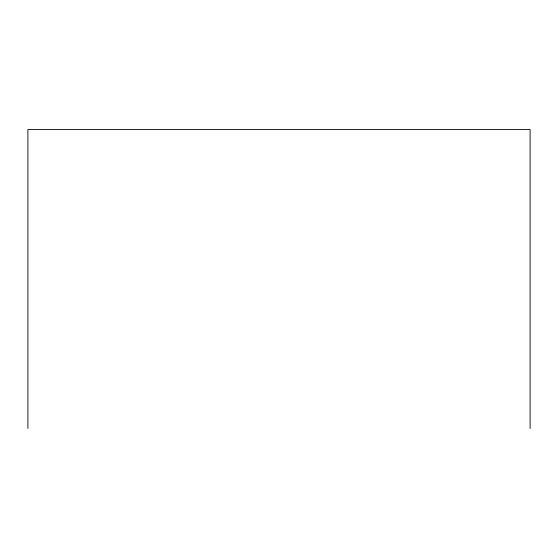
<?xml version="1.0" encoding="UTF-8"?>
<svg xmlns="http://www.w3.org/2000/svg" width="558" height="558" viewBox="0 0 558 558"><rect width="100%" height="100%" fill="white"/><g stroke="black" fill="none" stroke-linecap="round" stroke-linejoin="round"><path stroke-width="0.84" d="M530.1 428.46L530.1 129.54L27.9 129.54L27.9 428.46"/></g></svg>
